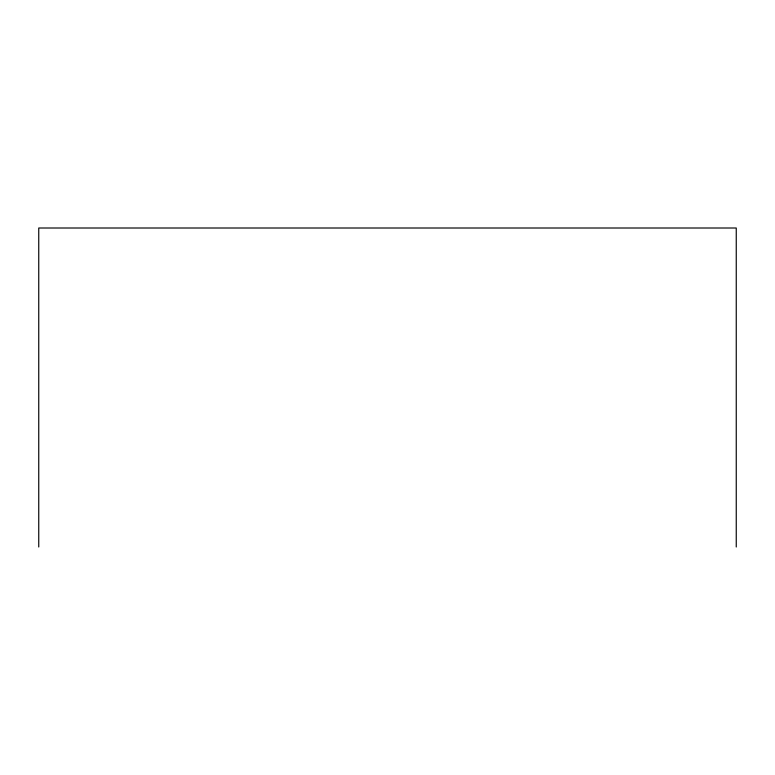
<?xml version="1.0" encoding="UTF-8"?>
<svg xmlns="http://www.w3.org/2000/svg" width="775" height="775" viewBox="0 0 775 775"><rect width="100%" height="100%" fill="white"/><g stroke="black" fill="none" stroke-linecap="round" stroke-linejoin="round"><path stroke-width="1.16" d="M736.25 546.995L736.25 228.005L38.75 228.005L38.75 546.995"/></g></svg>
